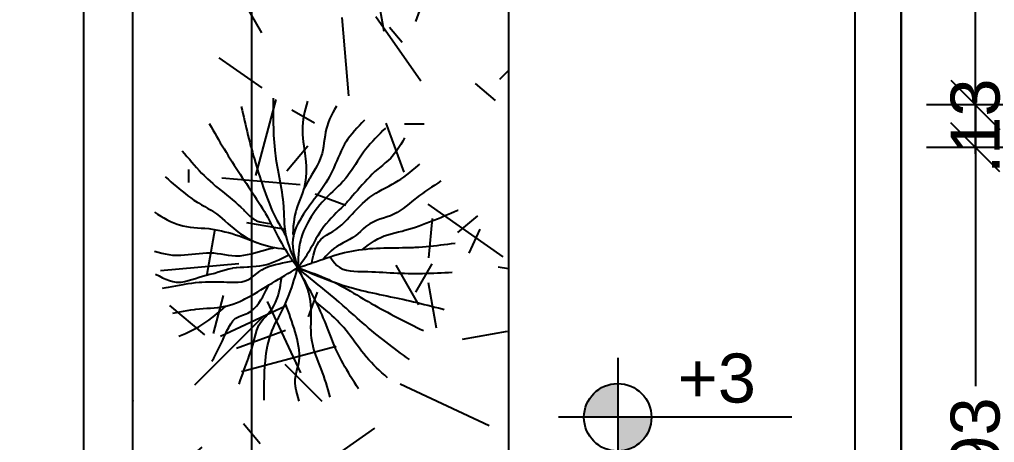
# Model space of a CAD drawing. Extents: x -120 to 1117, y 5 to 675.
# Drawn here: x 9.524 to 12.505, y 88.147 to 89.439 of the extents above; entities that cross this region are included whole.
import ezdxf
from ezdxf.enums import TextEntityAlignment as Align

# ---------------------------------------------------------------- set-up
doc = ezdxf.new("R2010")
doc.units = 0
doc.header["$MEASUREMENT"] = 0
doc.layers.get('0').update_dxf_attribs({"linetype": 'CONTINUOUS'})
doc.layers.get('DEFPOINTS').update_dxf_attribs({"linetype": 'CONTINUOUS'})
for name, color, linetype in [('cota', 1, 'CONTINUOUS'), ('muro', 6, 'CONTINUOUS'), ('nivel', 4, 'CONTINUOUS'), ('piso', 4, 'CONTINUOUS'), ('texto', 7, 'CONTINUOUS'), ('vegetacao', 82, 'CONTINUOUS')]:
    doc.layers.add(name, color=color, linetype=linetype)
doc.styles.get("Standard").update_dxf_attribs({"font": 'arial.ttf'})
doc.dimstyles.new('cotass', dxfattribs={"dimtxt": 0.15, "dimasz": 0.15, "dimexe": 0.15, "dimexo": 0, "dimgap": 0.05, "dimtad": 0, "dimzin": 4, "dimdsep": 46, "dimtxsty": 'Standard', "dimblk": 'OBLIQUE', "dimcen": 0, "dimdle": 0.15, "dimclrd": 256, "dimclrt": 4, "dimadec": 0, "dimazin": 1, "dimtfac": 1, "dimtix": 1, "dimtofl": 0, "dimtmove": 0, "dimatfit": 3, "dimldrblk": 'OPEN30', "dimfxl": 0, "dimtolj": 1, "dimtzin": 0, "dimlwd": -1, "dimarcsym": 0})

# ---------------------------------------------------------------- blocks, each defined once
blk = doc.blocks.new('_Oblique')
at = {"color": 0, "linetype": 'ByBlock', "lineweight": -2}
blk.add_line((-0.5, -0.5), (0.5, 0.5), dxfattribs=at)
blk = doc.blocks.new('*D25')
at = {"layer": 'cota', "transparency": 16777216}
for p, q in [((10.2335, 93.8937), (10.2335, 86.4597)), ((10.2335, 78.4337), (10.2335, 85.8677))]:
    blk.add_line(p, q, dxfattribs=at)
at = {"layer": 'cota', "color": 0, "lineweight": -2, "transparency": 16777216}
for p, q in [((9.8693, 93.7437), (10.3835, 93.7437)), ((10.0093, 78.5837), (10.3835, 78.5837))]:
    blk.add_line(p, q, dxfattribs=at)
at = {"layer": 'DEFPOINTS', "color": 0, "transparency": 16777216}
for p in [(9.8693, 93.7437), (10.0093, 78.5837), (10.2335, 78.5837)]:
    blk.add_point(p, dxfattribs=at)
at = {"layer": 'cota', "transparency": 16777216, "xscale": 0.15, "yscale": 0.15, "zscale": 0.15}
for p, rotation in [((10.2335, 93.7437), 90), ((10.2335, 78.5837), 270)]:
    blk.add_blockref('_Oblique', p, dxfattribs=dict(at, rotation=rotation))
at = {"layer": 'cota', "color": 4, "transparency": 16777216, "insert": (10.2335, 86.1637), "char_height": 0.15, "attachment_point": 5, "rotation": 90}
blk.add_mtext('\\A1;15.16', dxfattribs=at)
blk = doc.blocks.new('_Open30')
at = {"color": 0, "linetype": 'ByBlock', "lineweight": -2}
for p, q in [((-1, 0.268), (0, 0)), ((0, 0), (-1, -0.268)), ((0, 0), (-1, 0))]:
    blk.add_line(p, q, dxfattribs=at)
blk = doc.blocks.new('*D34')
at = {"layer": 'cota', "transparency": 16777216}
for p, q in [((9.4656, 121.3837), (9.4656, 100.5291)), ((9.4656, 79.0637), (9.4656, 99.9184))]:
    blk.add_line(p, q, dxfattribs=at)
at = {"layer": 'cota', "color": 0, "lineweight": -2, "transparency": 16777216}
for p, q in [((9.7193, 121.2337), (9.3156, 121.2337)), ((9.7193, 79.2137), (9.3156, 79.2137))]:
    blk.add_line(p, q, dxfattribs=at)
at = {"layer": 'DEFPOINTS', "color": 0, "transparency": 16777216}
for p in [(9.7193, 121.2337), (9.4656, 79.2137), (9.7193, 79.2137)]:
    blk.add_point(p, dxfattribs=at)
at = {"layer": 'cota', "transparency": 16777216, "xscale": 0.15, "yscale": 0.15, "zscale": 0.15}
for p, rotation in [((9.4656, 121.2337), 90), ((9.4656, 79.2137), 270)]:
    blk.add_blockref('_Oblique', p, dxfattribs=dict(at, rotation=rotation))
at = {"layer": 'cota', "color": 4, "transparency": 16777216, "insert": (9.4656, 100.2237), "char_height": 0.15, "attachment_point": 5, "rotation": 90}
blk.add_mtext('\\A1;42.02', dxfattribs=at)
blk = doc.blocks.new('*D36')
at = {"layer": 'cota', "transparency": 16777216}
for p, q in [((9.2071, 121.3837), (9.2071, 98.8703)), ((9.2071, 75.7737), (9.2071, 98.2871))]:
    blk.add_line(p, q, dxfattribs=at)
at = {"layer": 'cota', "color": 0, "lineweight": -2, "transparency": 16777216}
for p, q in [((9.7193, 121.2337), (9.0571, 121.2337)), ((9.7193, 75.9237), (9.0571, 75.9237))]:
    blk.add_line(p, q, dxfattribs=at)
at = {"layer": 'DEFPOINTS', "color": 0, "transparency": 16777216}
for p in [(9.7193, 121.2337), (9.2071, 75.9237), (9.7193, 75.9237)]:
    blk.add_point(p, dxfattribs=at)
at = {"layer": 'cota', "transparency": 16777216, "xscale": 0.15, "yscale": 0.15, "zscale": 0.15}
for p, rotation in [((9.2071, 121.2337), 90), ((9.2071, 75.9237), 270)]:
    blk.add_blockref('_Oblique', p, dxfattribs=dict(at, rotation=rotation))
at = {"layer": 'cota', "color": 4, "transparency": 16777216, "insert": (9.2071, 98.5787), "char_height": 0.15, "attachment_point": 5, "rotation": 90}
blk.add_mtext('\\A1;45.31', dxfattribs=at)
blk = doc.blocks.new('*D107')
at = {"layer": 'cota', "transparency": 16777216}
for p, q in [((12.4469, 91.2637), (12.4469, 90.384)), ((12.4469, 89.0287), (12.4469, 89.9085))]:
    blk.add_line(p, q, dxfattribs=at)
at = {"layer": 'cota', "color": 0, "lineweight": -2, "transparency": 16777216}
for p, q in [((12.8493, 91.1137), (12.2969, 91.1137)), ((12.8493, 89.1787), (12.2969, 89.1787))]:
    blk.add_line(p, q, dxfattribs=at)
at = {"layer": 'DEFPOINTS', "color": 0, "transparency": 16777216}
for p in [(12.8493, 91.1137), (12.4469, 89.1787), (12.8493, 89.1787)]:
    blk.add_point(p, dxfattribs=at)
at = {"layer": 'cota', "transparency": 16777216, "xscale": 0.15, "yscale": 0.15, "zscale": 0.15}
for p, rotation in [((12.4469, 91.1137), 90), ((12.4469, 89.1787), 270)]:
    blk.add_blockref('_Oblique', p, dxfattribs=dict(at, rotation=rotation))
at = {"layer": 'cota', "color": 4, "transparency": 16777216, "insert": (12.4469, 90.1462), "char_height": 0.15, "attachment_point": 5, "rotation": 90}
blk.add_mtext('\\A1;1.93', dxfattribs=at)
blk = doc.blocks.new('*D108')
at = {"layer": 'cota', "transparency": 16777216}
for p, q in [((12.4469, 89.1787), (12.4469, 89.3287)), ((12.4469, 89.0487), (12.4469, 88.8987))]:
    blk.add_line(p, q, dxfattribs=at)
at = {"layer": 'cota', "color": 0, "lineweight": -2, "transparency": 16777216}
for p, q in [((12.8493, 89.1787), (12.2969, 89.1787)), ((12.8493, 89.0487), (12.2969, 89.0487))]:
    blk.add_line(p, q, dxfattribs=at)
at = {"layer": 'DEFPOINTS', "color": 0, "transparency": 16777216}
for p in [(12.8493, 89.1787), (12.4469, 89.0487), (12.8493, 89.0487)]:
    blk.add_point(p, dxfattribs=at)
at = {"layer": 'cota', "transparency": 16777216, "xscale": 0.15, "yscale": 0.15, "zscale": 0.15}
for p, rotation in [((12.4469, 89.1787), 270), ((12.4469, 89.0487), 90)]:
    blk.add_blockref('_Oblique', p, dxfattribs=dict(at, rotation=rotation))
at = {"layer": 'cota', "color": 4, "transparency": 16777216, "insert": (12.4469, 89.1137), "char_height": 0.15, "attachment_point": 5, "rotation": 90}
blk.add_mtext('\\A1;.13', dxfattribs=at)
blk = doc.blocks.new('*D109')
at = {"layer": 'cota', "transparency": 16777216}
for p, q in [((12.4469, 89.1987), (12.4469, 88.319)), ((12.4469, 86.9637), (12.4469, 87.8435))]:
    blk.add_line(p, q, dxfattribs=at)
at = {"layer": 'cota', "color": 0, "lineweight": -2, "transparency": 16777216}
for p, q in [((12.8493, 89.0487), (12.2969, 89.0487)), ((12.8493, 87.1137), (12.2969, 87.1137))]:
    blk.add_line(p, q, dxfattribs=at)
at = {"layer": 'DEFPOINTS', "color": 0, "transparency": 16777216}
for p in [(12.8493, 89.0487), (12.4469, 87.1137), (12.8493, 87.1137)]:
    blk.add_point(p, dxfattribs=at)
at = {"layer": 'cota', "transparency": 16777216, "xscale": 0.15, "yscale": 0.15, "zscale": 0.15}
for p, rotation in [((12.4469, 89.0487), 90), ((12.4469, 87.1137), 270)]:
    blk.add_blockref('_Oblique', p, dxfattribs=dict(at, rotation=rotation))
at = {"layer": 'cota', "color": 4, "transparency": 16777216, "insert": (12.4469, 88.0812), "char_height": 0.15, "attachment_point": 5, "rotation": 90}
blk.add_mtext('\\A1;1.93', dxfattribs=at)
blk = doc.blocks.new('*D482')
at = {"layer": 'cota', "transparency": 16777216}
for p, q in [((12.0782, 94.0237), (12.0782, 87.6953)), ((12.0782, 80.7737), (12.0782, 87.1021))]:
    blk.add_line(p, q, dxfattribs=at)
at = {"layer": 'cota', "color": 0, "lineweight": -2, "transparency": 16777216}
for p, q in [((12.7193, 93.8737), (11.9282, 93.8737)), ((12.7193, 80.9237), (11.9282, 80.9237))]:
    blk.add_line(p, q, dxfattribs=at)
at = {"layer": 'DEFPOINTS', "color": 0, "transparency": 16777216}
for p in [(12.0782, 93.8737), (12.7193, 93.8737), (12.7193, 80.9237)]:
    blk.add_point(p, dxfattribs=at)
at = {"layer": 'cota', "transparency": 16777216, "xscale": 0.15, "yscale": 0.15, "zscale": 0.15}
for p, rotation in [((12.0782, 93.8737), 90), ((12.0782, 80.9237), 270)]:
    blk.add_blockref('_Oblique', p, dxfattribs=dict(at, rotation=rotation))
at = {"layer": 'cota', "color": 4, "transparency": 16777216, "insert": (12.0782, 87.3987), "char_height": 0.15, "attachment_point": 5, "rotation": 90}
blk.add_mtext('\\A1;12.95', dxfattribs=at)
blk = doc.blocks.new('NIVEL')
at = {"layer": 'nivel'}
h = blk.add_hatch(color=256, dxfattribs=at)
h.paths.add_polyline_path([(0, 0.1375, 0.414214), (-0.1375, 0), (0, 0)])
h.paths.add_polyline_path([(0, 0), (0, -0.1375, 0.414214), (0.1375, 0)])
for p, q in [((0, 0.2417), (0, -0.2417)), ((0.7095, 0), (-0.2418, 0))]:
    blk.add_line(p, q, dxfattribs=at)
blk.add_circle((0, 0), 0.1375, dxfattribs=at)

msp = doc.modelspace()

# ---------------------------------------------------------------- hatches: boundary and pattern name
at = {"layer": 'vegetacao'}
h = msp.add_hatch(dxfattribs=at)
h.set_pattern_fill('ANGLE', color=256, scale=2, style=0)
h.set_pattern_definition([(0, (0, 0), (0, 0.55), [0.4, -0.15]), (90, (0, 0), (-0.55, 3e-17), [0.4, -0.15])])
edge = h.paths.add_edge_path()
edge.add_line((33.5894, 75.9237), (33.5894, 116.2837))
edge.add_line((33.5894, 116.2837), (9.8693, 116.2837))
edge.add_line((9.8693, 116.2837), (9.8693, 110.2837))
edge.add_line((9.8693, 110.2837), (27.5894, 110.2837))
edge.add_arc((27.5894, 107.2837), 3, 0, 90, ccw=False)
edge.add_line((30.5894, 107.2837), (30.5894, 75.9237))
edge.add_line((30.5894, 75.9237), (33.5894, 75.9237))
edge = h.paths.add_edge_path(flags=17)
edge.add_line((27.3693, 110.2837), (27.5894, 110.2837))
edge.add_arc((27.5894, 107.2837), 3, 0, 90, ccw=False)
edge.add_line((30.5894, 107.2837), (30.5894, 93.8737))
edge.add_line((30.5894, 93.8737), (24.8993, 93.8737))
edge.add_line((24.8993, 93.8737), (24.8993, 91.5437))
edge.add_line((24.8993, 91.5437), (22.8493, 91.5437))
edge.add_line((22.8493, 91.5437), (22.8493, 95.2856))
edge.add_line((22.8493, 95.2856), (27.8493, 95.2856))
edge.add_line((27.8493, 95.2856), (27.8493, 97.7856))
edge.add_line((27.8493, 97.7856), (27.2544, 97.7856))
edge.add_line((27.2544, 97.7856), (27.2544, 105.2837))
edge.add_line((27.2544, 105.2837), (27.3693, 105.2837))
edge.add_line((27.3693, 105.2837), (27.3693, 110.2837))
h.paths.add_polyline_path([(22.8493, 95.2856), (22.8493, 97.7856), (27.8493, 97.7856), (27.8493, 95.2856)], flags=16)
h.paths.add_polyline_path([(22.2544, 97.7856), (22.2544, 100.2856), (27.2544, 100.2856), (27.2544, 97.7856)], flags=17)
h.paths.add_polyline_path([(22.2544, 100.2856), (22.2544, 102.7856), (27.2544, 102.7856), (27.2544, 100.2856)], flags=17)
h.paths.add_polyline_path([(22.2544, 102.7856), (22.2544, 105.2856), (27.2544, 105.2856), (27.2544, 102.7856)], flags=17)
h.paths.add_polyline_path([(27.3693, 105.2837), (24.8693, 105.2837), (24.8693, 110.2837), (27.3693, 110.2837)], flags=16)
h.paths.add_polyline_path([(24.8693, 105.2837), (22.3693, 105.2837), (22.3693, 110.2837), (24.8693, 110.2837)], flags=17)
h.paths.add_polyline_path([(22.3693, 105.2837), (19.8693, 105.2837), (19.8693, 110.2837), (22.3693, 110.2837)], flags=17)
h.paths.add_polyline_path([(19.8693, 105.2837), (17.3693, 105.2837), (17.3693, 110.2837), (19.8693, 110.2837)], flags=17)
h.paths.add_polyline_path([(17.3693, 105.2837), (14.8693, 105.2837), (14.8693, 110.2837), (17.3693, 110.2837)], flags=17)
h.paths.add_polyline_path([(14.8693, 105.2837), (12.3693, 105.2837), (12.3693, 110.2837), (14.8693, 110.2837)], flags=17)
h = msp.add_hatch(dxfattribs=at)
h.set_pattern_fill('TRACOS2', color=256, scale=2, style=0)
h.set_pattern_definition([(0, (1.44, 0.96), (0.88, 1.52), [0.08, -1.34, 0.06, -0.58, 0.12, -1.42]), (5, (0.54, 1.68), (0.787509, 1.554551), [0.16, -1.34, 0.12, -0.58, 0.24, -1.42]), (10, (1.06, 1.78), (0.53784, 1.902295), [0.14, -0.34, 0.18, -1.06, 0.1, -1.32]), (15, (0.7, 1.96), (0.450046, 1.797737), [0.28, -0.34, 0.3, -1.06, 0.22, -1.32]), (20, (0.86, 1.14), (0.889806, 1.473175), [0.16, -1.1, 0.14, -0.82, 0.1, -0.64]), (25, (1.14, 0.86), (0.997231, 1.458057), [0.22, -1.1, 0.28, -0.82, 0.24, -0.64]), (30, (1.44, 1.02), (-0.146462, 1.69368), [0.1, -0.66, 0.08, -0.98, 0.06, -1.3]), (35, (0.54, 0.3), (0.148824, 1.9842), [0.22, -0.66, 0.16, -0.98, 0.12, -1.3]), (40, (0.88, 1.46), (0.225573, 1.442469), [0.08, -0.88, 0.06, -0.56, 0.16, -1.02]), (45, (0.88, 0.74), (-0.410122, 1.965757), [0.16, -0.88, 0.12, -0.56, 0.3, -1.02]), (50, (1.18, 0.74), (-0.534986, 1.571557), [0.04, -0.74, 0.1, -1.22, 0.12, -0.62]), (60, (1.24, 0.88), (-0.663154, 1.491384), [0.1, -0.82, 0.04, -0.96, 0.08, -0.74]), (65, (0.52, 0.88), (-0.486328, 2.080453), [0.22, -0.82, 0.08, -0.96, 0.16, -0.74]), (70, (1.02, 0.64), (-0.732615, 1.437246), [0.06, -0.38, 0.12, -0.64, 0.08, -0.88]), (75, (0.3, 0.46), (-1.55056, 1.554275), [0.12, -0.38, 0.24, -0.64, 0.16, -0.88]), (80, (1.12, 1.82), (-1.390436, 1.09813), [0.14, -0.88, 0.06, -1.04, 0.12, -0.98]), (85, (1.3, 0.38), (-1.660168, 0.988455), [0.28, -0.88, 0.12, -1.04, 0.24, -0.98]), (90, (1.24, 0.96), (-1.76, 0.74), [0.12, -0.62, 0.08, -1.22, 0.04, -1.24]), (95, (0.52, 1.68), (-1.88055, 1.30105), [0.24, -0.62, 0.08, -1.22, 0.08, -1.24]), (100, (0.92, 1.58), (-1.653143, 0.967635), [0.14, -0.78, 0.12, -0.64, 0.14, -1.46]), (105, (1.28, 1.94), (-1.731187, 0.819872), [0.28, -0.78, 0.24, -0.64, 0.28, -1.46]), (110, (0.78, 0.44), (-1.602936, 0.544608), [0.16, -0.52, 0.08, -1.06, 0.12, -1.16]), (115, (1.86, 0.44), (-1.644302, 0.40283), [0.3, -0.52, 0.16, -1.06, 0.24, -1.16]), (120, (0.24, 0.68), (-1.911, 0.189948), [0.1, -1.34, 0.12, -0.62, 0.14, -0.82]), (125, (0.42, 0.86), (-2.170974, 0.066875), [0.22, -1.34, 0.24, -0.62, 0.28, -0.82]), (130, (0.68, 0.24), (-1.860718, 0.475107), [0.06, -0.44, 0.08, -0.86, 0.16, -1.12]), (135, (0.86, 0.42), (-2.149605, 0.311127), [0.12, -0.44, 0.16, -0.86, 0.3, -1.12]), (140, (0.08, 1.84), (-1.470646, -0.228038), [0.12, -0.72, 0.14, -0.62, 0.08, -0.84]), (145, (0.88, 0.58), (-1.548418, -0.502793), [0.24, -0.72, 0.28, -0.62, 0.16, -0.84]), (150, (1.74, 0.12), (-1.3655, -0.805115), [0.08, -0.56, 0.16, -1.24, 0.14, -1.14]), (155, (1.56, 1.22), (-1.77954, -0.692849), [0.16, -0.56, 0.3, -1.24, 0.28, -1.14]), (160, (0.42, 1.24), (-1.586007, -1.082858), [0.12, -0.84, 0.1, -0.76, 0.08, -1.22]), (165, (0.24, 0.52), (-1.70605, -1.344246), [0.24, -0.84, 0.22, -0.76, 0.16, -1.22]), (170, (0.54, 0.76), (-1.437627, -1.127488), [0.18, -0.66, 0.12, -0.9, 0.16, -0.88]), (175, (1.44, 1.66), (-1.365265, -1.607125), [0.22, -0.66, 0.24, -0.9, 0.26, -0.88])])
h.paths.add_polyline_path([(11.0193, 79.2137), (9.8693, 79.2137), (9.8693, 93.7437), (11.0193, 93.7437)])

# ---------------------------------------------------------------- linework, layer by layer
at = {"layer": 'muro'}
for p, q in [((9.7193, 93.7437), (9.7193, 78.5837)), ((9.8693, 93.7437), (9.8693, 78.5637))]:
    msp.add_line(p, q, dxfattribs=at)
at = {"layer": 'piso'}
for p, q in [((11.0193, 93.7437), (11.0193, 78.5837)), ((12.2193, 93.7437), (12.2193, 79.2137))]:
    msp.add_line(p, q, dxfattribs=at)
msp.add_lwpolyline([(33.5894, 116.2837), (33.5894, 75.9237), (13.0894, 75.9237), (13.0894, 78.5837), (12.2193, 78.5837), (12.2193, 93.7437), (12.7193, 93.7437), (12.7193, 80.9237), (17.2843, 80.9237), (17.2843, 81.5237), (26.0244, 81.5237), (26.0244, 80.9237), (26.0244, 80.9237), (30.5894, 80.9237), (30.5894, 93.8737), (24.8993, 93.8737), (24.8993, 91.5437), (22.8493, 91.5437), (22.8493, 96.0037), (9.8693, 96.0037), (9.8693, 105.2837)], dxfattribs=at)
at = {"layer": 'vegetacao'}
for points in [[(10.2997, 89.1988), (10.2996, 89.1875), (10.2995, 89.1762), (10.2994, 89.1649), (10.2994, 89.1536), (10.2994, 89.1423), (10.2995, 89.131), (10.2997, 89.1197), (10.3, 89.1085), (10.3004, 89.0972), (10.3008, 89.086), (10.3015, 89.0747), (10.3023, 89.0635), (10.3032, 89.0523), (10.3043, 89.0412), (10.3056, 89.03), (10.3064, 89.0241), (10.3079, 89.013), (10.3097, 89.0019), (10.3116, 88.9908), (10.3136, 88.9797), (10.3156, 88.9686), (10.3177, 88.9576), (10.3198, 88.9465), (10.3218, 88.9354), (10.3238, 88.9243), (10.3256, 88.9132), (10.3273, 88.902), (10.3287, 88.8909), (10.33, 88.8797), (10.331, 88.8685), (10.3314, 88.8618), (10.3319, 88.8505), (10.3322, 88.8392), (10.3326, 88.8279), (10.3332, 88.8167), (10.3341, 88.8055), (10.3346, 88.8005), (10.3363, 88.7895), (10.3385, 88.7786), (10.3412, 88.7677), (10.3443, 88.757), (10.3479, 88.7463), (10.3517, 88.7357), (10.3558, 88.7251), (10.3602, 88.7146), (10.3647, 88.7041), (10.3693, 88.6936), (10.374, 88.6831), (10.3749, 88.6811)], [(10.4039, 89.1899), (10.401, 89.1789), (10.3982, 89.1678), (10.3955, 89.1568), (10.3932, 89.1457), (10.3912, 89.1347), (10.3898, 89.1236), (10.3889, 89.1125), (10.3888, 89.1102), (10.3887, 89.0991), (10.3892, 89.088), (10.3902, 89.0768), (10.3915, 89.0657), (10.393, 89.0545), (10.3946, 89.0433), (10.3962, 89.032), (10.3977, 89.0207), (10.3983, 89.0152), (10.3993, 89.0039), (10.4, 88.9925), (10.4003, 88.9811), (10.4001, 88.9697), (10.3994, 88.9584), (10.3982, 88.9472), (10.3963, 88.9361), (10.3939, 88.9252), (10.3925, 88.9202), (10.3891, 88.9095), (10.3852, 88.8989), (10.381, 88.8884), (10.3768, 88.8779), (10.3729, 88.8674), (10.3693, 88.8567), (10.3682, 88.8527), (10.3655, 88.8418), (10.3635, 88.8308), (10.3621, 88.8197), (10.3609, 88.8084), (10.3601, 88.7971), (10.3594, 88.7858), (10.3592, 88.7822)], [(10.4928, 89.1749), (10.4873, 89.1649), (10.4819, 89.1549), (10.4768, 89.1448), (10.4721, 89.1345), (10.4678, 89.1242), (10.4642, 89.1136), (10.4624, 89.1074), (10.4599, 89.0964), (10.4579, 89.0853), (10.4564, 89.0741), (10.4548, 89.0629), (10.4533, 89.0516), (10.4513, 89.0406), (10.4488, 89.0297), (10.4473, 89.0246), (10.4436, 89.0141), (10.4391, 89.0039), (10.434, 88.9938), (10.4285, 88.9839), (10.4227, 88.9741), (10.4169, 88.9644), (10.4111, 88.9546), (10.4108, 88.954), (10.4052, 88.9441), (10.3999, 88.9342), (10.3946, 88.9243), (10.3925, 88.9202)], [(10.2017, 89.174), (10.2042, 89.163), (10.2067, 89.152), (10.2092, 89.141), (10.2117, 89.1301), (10.2143, 89.1191), (10.2169, 89.1081), (10.2195, 89.0972), (10.2222, 89.0863), (10.2249, 89.0753), (10.2277, 89.0644), (10.2305, 89.0535), (10.2327, 89.0453), (10.2357, 89.0345), (10.2387, 89.0237), (10.2419, 89.0128), (10.245, 89.0021), (10.2483, 88.9913), (10.2516, 88.9805), (10.255, 88.9698), (10.2585, 88.9591), (10.262, 88.9484), (10.2655, 88.9377), (10.2692, 88.927), (10.273, 88.9164), (10.2761, 88.9076), (10.2799, 88.897), (10.2839, 88.8864), (10.2879, 88.8759), (10.2922, 88.8655), (10.2967, 88.8552), (10.3008, 88.8464), (10.3058, 88.8363), (10.3109, 88.8263), (10.3164, 88.8164), (10.3219, 88.8067), (10.3276, 88.7969), (10.3334, 88.7872), (10.3385, 88.7786)], [(10.1038, 89.1215), (10.1094, 89.1118), (10.115, 89.1021), (10.1207, 89.0923), (10.1264, 89.0826), (10.132, 89.0729), (10.1378, 89.0632), (10.1436, 89.0535), (10.1494, 89.0439), (10.1553, 89.0343), (10.1562, 89.0328), (10.1621, 89.0233), (10.1681, 89.0138), (10.1741, 89.0043), (10.1802, 88.9948), (10.1864, 88.9854), (10.1925, 88.976), (10.1987, 88.9666), (10.205, 88.9572), (10.2112, 88.9478), (10.2175, 88.9384), (10.2177, 88.938), (10.224, 88.9287), (10.2303, 88.9193), (10.2365, 88.9099), (10.2427, 88.9005), (10.2488, 88.8911), (10.2549, 88.8816), (10.2608, 88.872), (10.2667, 88.8625), (10.2725, 88.8528), (10.2763, 88.8463), (10.2818, 88.8365), (10.2873, 88.8266), (10.2926, 88.8167), (10.2979, 88.8068), (10.3032, 88.7968), (10.3085, 88.7869), (10.3138, 88.777), (10.3192, 88.7671), (10.3247, 88.7573), (10.3303, 88.7475), (10.3361, 88.7379), (10.341, 88.7301), (10.3471, 88.7206), (10.3534, 88.7113), (10.3599, 88.7021), (10.3664, 88.6929), (10.373, 88.6837), (10.3749, 88.6811)], [(10.5787, 89.1323), (10.5708, 89.1241), (10.5629, 89.1159), (10.5552, 89.1076), (10.5477, 89.0991), (10.5405, 89.0905), (10.5336, 89.0817), (10.5271, 89.0727), (10.5238, 89.0677), (10.518, 89.0582), (10.5127, 89.0484), (10.5076, 89.0384), (10.5029, 89.0282), (10.4983, 89.0179), (10.4938, 89.0075), (10.4893, 88.9971), (10.4848, 88.9867), (10.4801, 88.9764), (10.4751, 88.9662), (10.472, 88.9603), (10.4666, 88.9505), (10.4608, 88.9408), (10.4546, 88.9313), (10.4483, 88.922), (10.4419, 88.9128), (10.4385, 88.9081), (10.4318, 88.8991), (10.4251, 88.8901), (10.4184, 88.8811), (10.4117, 88.8721), (10.405, 88.863), (10.3986, 88.8538), (10.3923, 88.8445), (10.3862, 88.8349), (10.3805, 88.8252), (10.3751, 88.8151), (10.3702, 88.8047), (10.3659, 88.7941), (10.3625, 88.7834), (10.3601, 88.7725), (10.3593, 88.7669), (10.3587, 88.7559), (10.3591, 88.7449), (10.3605, 88.7339), (10.3627, 88.7228), (10.3654, 88.7117), (10.3687, 88.7005), (10.3722, 88.6894), (10.3749, 88.6811)], [(10.6432, 89.1079), (10.6351, 89.1), (10.6272, 89.092), (10.6192, 89.084), (10.6114, 89.0759), (10.6037, 89.0676), (10.5962, 89.0592), (10.5889, 89.0507), (10.5818, 89.0419), (10.576, 89.0342), (10.5695, 89.025), (10.5632, 89.0157), (10.557, 89.0062), (10.5509, 88.9967), (10.5448, 88.9872), (10.5385, 88.9778), (10.5321, 88.9686), (10.5254, 88.9596), (10.5211, 88.9543), (10.5137, 88.9459), (10.5061, 88.9377), (10.4981, 88.9298), (10.49, 88.9219), (10.4818, 88.9142), (10.4736, 88.9064), (10.4655, 88.8985), (10.4576, 88.8905), (10.4569, 88.8898), (10.4493, 88.8815), (10.4419, 88.8729), (10.4348, 88.8641), (10.428, 88.8551), (10.4215, 88.8459), (10.4153, 88.8364), (10.4095, 88.8267), (10.4041, 88.8169), (10.402, 88.813), (10.397, 88.8028), (10.3925, 88.7925), (10.3884, 88.7819), (10.385, 88.7713), (10.3838, 88.767), (10.3812, 88.7561), (10.3793, 88.745), (10.3777, 88.7339), (10.3767, 88.7227), (10.3759, 88.7114), (10.3754, 88.7001), (10.3751, 88.6887), (10.3749, 88.6811)], [(10.7015, 89.0775), (10.6958, 89.0676), (10.6899, 89.0578), (10.6839, 89.0482), (10.6776, 89.0389), (10.6709, 89.0299), (10.6637, 89.0213), (10.6588, 89.0161), (10.6507, 89.0084), (10.6421, 89.0011), (10.6334, 88.9939), (10.6246, 88.9868), (10.6191, 88.9822), (10.6106, 88.9748), (10.6024, 88.9671), (10.5945, 88.9591), (10.5868, 88.951), (10.5792, 88.9427), (10.5717, 88.9343), (10.5643, 88.9258), (10.5569, 88.9173), (10.5495, 88.9088), (10.542, 88.9003), (10.5345, 88.8918), (10.5269, 88.8835), (10.5244, 88.8808), (10.5165, 88.8726), (10.5086, 88.8646), (10.5005, 88.8566), (10.4925, 88.8485), (10.4846, 88.8405), (10.4768, 88.8324), (10.4692, 88.8241), (10.4618, 88.8156), (10.4548, 88.8069), (10.4482, 88.798), (10.4481, 88.7978), (10.4418, 88.7885), (10.4359, 88.779), (10.4303, 88.7693), (10.4248, 88.7594), (10.4194, 88.7495), (10.4139, 88.7396), (10.4084, 88.7298), (10.4025, 88.7201), (10.3993, 88.7149), (10.393, 88.7056), (10.3864, 88.6964), (10.3796, 88.6874), (10.3749, 88.6811)], [(10.0213, 89.0385), (10.0285, 89.0298), (10.0358, 89.0211), (10.0431, 89.0124), (10.0504, 89.0038), (10.0578, 88.9953), (10.0653, 88.9869), (10.0729, 88.9786), (10.0806, 88.9704), (10.0884, 88.9625), (10.0964, 88.9547), (10.0982, 88.953), (10.1064, 88.9454), (10.1147, 88.9381), (10.1232, 88.9308), (10.1317, 88.9237), (10.1404, 88.9167), (10.1491, 88.9096), (10.1578, 88.9026), (10.1665, 88.8955), (10.1752, 88.8883), (10.1838, 88.881), (10.1924, 88.8735), (10.2009, 88.8658), (10.2092, 88.8578), (10.2119, 88.8553), (10.2201, 88.8471), (10.2284, 88.8391), (10.237, 88.8319), (10.2463, 88.826), (10.2487, 88.8248), (10.259, 88.821), (10.27, 88.8188), (10.2814, 88.8175), (10.2926, 88.8167)], [(10.4175, 88.6955), (10.4198, 88.7074), (10.4223, 88.7192), (10.4253, 88.7305), (10.429, 88.7413), (10.4336, 88.7514), (10.4393, 88.7605), (10.4451, 88.7672), (10.4534, 88.7742), (10.4628, 88.7804), (10.4726, 88.7863), (10.4817, 88.7918), (10.4912, 88.7982), (10.5003, 88.8052), (10.5089, 88.8125), (10.5172, 88.8202), (10.5253, 88.8282), (10.5332, 88.8363), (10.5409, 88.8445), (10.5486, 88.8528), (10.5564, 88.861), (10.5642, 88.8691), (10.5722, 88.8769), (10.5804, 88.8845), (10.5889, 88.8917), (10.5948, 88.8964), (10.6039, 88.9028), (10.6133, 88.9088), (10.623, 88.9145), (10.6328, 88.92), (10.6428, 88.9254), (10.6528, 88.9307), (10.6628, 88.936), (10.6727, 88.9415), (10.6824, 88.9473), (10.6897, 88.9518), (10.6989, 88.9581), (10.708, 88.9648), (10.7169, 88.9717), (10.7256, 88.9789), (10.7342, 88.9862), (10.7427, 88.9936), (10.7477, 88.998)], [(9.9694, 88.9587), (9.9779, 88.9512), (9.9864, 88.9438), (9.995, 88.9364), (10.0036, 88.929), (10.0122, 88.9218), (10.021, 88.9147), (10.0298, 88.9077), (10.0388, 88.901), (10.048, 88.8944), (10.0572, 88.888), (10.0667, 88.8819), (10.0709, 88.8793), (10.0805, 88.8736), (10.0903, 88.868), (10.1001, 88.8624), (10.1097, 88.8566), (10.1169, 88.8519), (10.126, 88.8454), (10.1349, 88.8385), (10.1436, 88.8314), (10.1521, 88.824), (10.1606, 88.8166), (10.1691, 88.8092), (10.1777, 88.8018), (10.1864, 88.7947), (10.1954, 88.7879), (10.1999, 88.7848), (10.2093, 88.7786), (10.219, 88.7728), (10.229, 88.7675), (10.2393, 88.7626), (10.2497, 88.7582), (10.2603, 88.7542), (10.2711, 88.7507), (10.282, 88.7476), (10.2919, 88.7452), (10.303, 88.743), (10.3141, 88.7411), (10.3252, 88.7394), (10.3361, 88.7379)], [(10.8123, 88.9461), (10.8028, 88.9399), (10.7934, 88.9338), (10.784, 88.9276), (10.7747, 88.9213), (10.7654, 88.9149), (10.7563, 88.9084), (10.7472, 88.9018), (10.7381, 88.8949), (10.7327, 88.8907), (10.7239, 88.8835), (10.7151, 88.8763), (10.7063, 88.8692), (10.6974, 88.8623), (10.6882, 88.8558), (10.6787, 88.8499), (10.6688, 88.8446), (10.6685, 88.8445), (10.6582, 88.84), (10.6475, 88.8362), (10.6367, 88.8326), (10.6258, 88.829), (10.6152, 88.8252), (10.6049, 88.8208), (10.5951, 88.8156), (10.592, 88.8136), (10.5831, 88.8069), (10.5747, 88.7995), (10.5663, 88.7918), (10.5579, 88.7843), (10.5523, 88.7798), (10.543, 88.7733), (10.5333, 88.7676), (10.5233, 88.7622), (10.5133, 88.7569), (10.5034, 88.7515), (10.4938, 88.7458), (10.485, 88.7397), (10.4764, 88.7326), (10.4683, 88.7248), (10.4606, 88.7165), (10.453, 88.708), (10.4527, 88.7077)], [(9.9361, 88.8513), (9.9458, 88.8452), (9.9555, 88.8391), (9.9653, 88.8332), (9.9752, 88.8277), (9.9852, 88.8226), (9.9954, 88.818), (10.0058, 88.814), (10.0129, 88.8117), (10.0235, 88.809), (10.0345, 88.8069), (10.0456, 88.8054), (10.0568, 88.8042), (10.0681, 88.8033), (10.0795, 88.8024), (10.0908, 88.8015), (10.1022, 88.8005), (10.1079, 88.7998), (10.1191, 88.7982), (10.1301, 88.7962), (10.1412, 88.7939), (10.1521, 88.7913), (10.1629, 88.7884), (10.1737, 88.7852), (10.1845, 88.7818), (10.1952, 88.7783), (10.2059, 88.7745), (10.2165, 88.7707), (10.2272, 88.7668), (10.2378, 88.7627), (10.2483, 88.7587), (10.2497, 88.7582)], [(10.5729, 88.737), (10.5819, 88.744), (10.5911, 88.7508), (10.6003, 88.7573), (10.6097, 88.7635), (10.6194, 88.7691), (10.6289, 88.7739), (10.6392, 88.7782), (10.6498, 88.7818), (10.6606, 88.785), (10.6715, 88.7879), (10.6825, 88.7906), (10.6936, 88.7933), (10.7024, 88.7956), (10.7133, 88.7986), (10.7241, 88.8019), (10.7348, 88.8053), (10.7455, 88.809), (10.7561, 88.8128), (10.7666, 88.8168), (10.7771, 88.8209), (10.7875, 88.825), (10.7912, 88.8265), (10.8016, 88.8308), (10.812, 88.835), (10.8224, 88.8394), (10.8327, 88.8438), (10.8431, 88.8482), (10.8535, 88.8526), (10.8638, 88.857), (10.8646, 88.8574)], [(9.9365, 88.7318), (9.9475, 88.7289), (9.9585, 88.726), (9.9694, 88.7235), (9.9805, 88.7215), (9.9916, 88.72), (9.9947, 88.7198), (10.0059, 88.7193), (10.017, 88.7194), (10.0283, 88.7201), (10.0395, 88.7212), (10.0508, 88.7224), (10.0621, 88.7237), (10.0733, 88.725), (10.0846, 88.726), (10.0959, 88.7266), (10.1071, 88.7267), (10.1173, 88.7263), (10.1285, 88.725), (10.1397, 88.7233), (10.1509, 88.7214), (10.162, 88.7195), (10.1732, 88.7181), (10.1843, 88.7173), (10.1878, 88.7173), (10.1989, 88.7179), (10.2101, 88.7193), (10.2212, 88.7214), (10.2323, 88.724), (10.2429, 88.7267), (10.2539, 88.7296), (10.2648, 88.7325), (10.2756, 88.7354), (10.2865, 88.7384), (10.2973, 88.7414), (10.303, 88.743)], [(10.3749, 88.6811), (10.3856, 88.6847), (10.3962, 88.6882), (10.4069, 88.6918), (10.4175, 88.6955), (10.4208, 88.6966), (10.4314, 88.7003), (10.442, 88.704), (10.4527, 88.7077), (10.4634, 88.7113), (10.4741, 88.7149), (10.4848, 88.7183), (10.4956, 88.7214), (10.5064, 88.7244), (10.5065, 88.7245), (10.5174, 88.7272), (10.5284, 88.7296), (10.5395, 88.7318), (10.5505, 88.7338), (10.5617, 88.7356), (10.5729, 88.737), (10.5841, 88.7383), (10.5953, 88.7394), (10.6045, 88.7401), (10.6158, 88.7408), (10.627, 88.7413), (10.6383, 88.7416), (10.6495, 88.7419), (10.6608, 88.7421), (10.672, 88.7422), (10.6833, 88.7423), (10.6946, 88.7425), (10.7058, 88.7427), (10.717, 88.7429), (10.7283, 88.7433), (10.7332, 88.7436), (10.7444, 88.7442), (10.7557, 88.745), (10.7669, 88.7459), (10.7781, 88.7469), (10.7893, 88.7481), (10.8004, 88.7493), (10.8117, 88.7506), (10.8228, 88.752), (10.834, 88.7534), (10.8452, 88.7548), (10.8558, 88.7562)], [(9.9398, 88.6613), (9.9503, 88.6559), (9.9608, 88.6506), (9.9713, 88.6459), (9.9819, 88.642), (9.9925, 88.639), (10.0032, 88.6373), (10.0072, 88.637), (10.0181, 88.6374), (10.029, 88.6391), (10.0399, 88.6417), (10.0508, 88.645), (10.0618, 88.6486), (10.0729, 88.6523), (10.0838, 88.6557), (10.0948, 88.6586), (10.1057, 88.6612), (10.1166, 88.6639), (10.1206, 88.665), (10.1314, 88.6682), (10.1421, 88.6716), (10.1529, 88.675), (10.1638, 88.678), (10.1747, 88.6803), (10.1756, 88.6805), (10.1868, 88.6819), (10.198, 88.6828), (10.2092, 88.6832), (10.2206, 88.6835), (10.2247, 88.6837), (10.236, 88.6844), (10.2473, 88.6854), (10.2585, 88.6869), (10.2696, 88.6889), (10.2805, 88.6915), (10.2859, 88.6931), (10.2965, 88.6967), (10.307, 88.7008), (10.3172, 88.7054), (10.3274, 88.7104), (10.3375, 88.7156), (10.3471, 88.7206)], [(9.9613, 88.6185), (9.9725, 88.6204), (9.9797, 88.6216), (9.9908, 88.6237), (10.0018, 88.6259), (10.0129, 88.6281), (10.0239, 88.6301), (10.0287, 88.631), (10.0399, 88.6328), (10.051, 88.6344), (10.0623, 88.6357), (10.0734, 88.6367), (10.0808, 88.6373), (10.092, 88.6379), (10.1031, 88.6383), (10.1142, 88.6385), (10.1254, 88.6384), (10.1367, 88.6382), (10.1481, 88.6379), (10.1574, 88.6375), (10.1691, 88.637), (10.1808, 88.6368), (10.1923, 88.6371), (10.2035, 88.6384), (10.2142, 88.6409), (10.2217, 88.6439), (10.2313, 88.6493), (10.2403, 88.656), (10.2492, 88.6632), (10.2582, 88.6703), (10.2646, 88.6746), (10.2744, 88.6801), (10.2848, 88.6844), (10.2956, 88.6879), (10.3066, 88.6909), (10.3166, 88.6932), (10.3276, 88.6956), (10.3387, 88.6979), (10.3497, 88.7001), (10.3599, 88.7021)], [(10.4741, 88.7149), (10.4802, 88.705), (10.4868, 88.6957), (10.4942, 88.6878), (10.4943, 88.6876), (10.503, 88.6815), (10.5128, 88.6769), (10.5233, 88.6738), (10.5347, 88.6718), (10.5465, 88.6706), (10.5586, 88.67), (10.5708, 88.6697), (10.5772, 88.6695), (10.5891, 88.6692), (10.6008, 88.6688), (10.6124, 88.6683), (10.6238, 88.6677), (10.635, 88.6672), (10.6462, 88.6666), (10.6572, 88.666), (10.6683, 88.6654), (10.6792, 88.6649), (10.6901, 88.6644), (10.7011, 88.6641), (10.712, 88.6638), (10.7231, 88.6637), (10.7342, 88.6636), (10.7453, 88.6637), (10.7565, 88.6639), (10.7677, 88.6641), (10.779, 88.6645), (10.7903, 88.6648), (10.8016, 88.6653), (10.8129, 88.6657), (10.8243, 88.6663), (10.8357, 88.6668), (10.8468, 88.6673)], [(9.9922, 88.542), (10.0033, 88.5443), (10.0143, 88.5466), (10.0254, 88.5488), (10.0364, 88.5507), (10.0476, 88.5525), (10.0587, 88.554), (10.0627, 88.5545), (10.0739, 88.5555), (10.0852, 88.5564), (10.0965, 88.5571), (10.1077, 88.5579), (10.119, 88.5588), (10.1302, 88.5599), (10.1413, 88.5614), (10.1523, 88.5635), (10.1546, 88.564), (10.1655, 88.5667), (10.1762, 88.5701), (10.1868, 88.574), (10.1973, 88.5783), (10.2075, 88.5831), (10.2128, 88.5856), (10.2228, 88.5908), (10.2327, 88.5962), (10.2424, 88.6018), (10.2522, 88.6075), (10.2618, 88.6133), (10.2714, 88.6192), (10.277, 88.6226), (10.2866, 88.6284), (10.2962, 88.6343), (10.3059, 88.6401), (10.3155, 88.6459), (10.3252, 88.6516), (10.3349, 88.6574), (10.3445, 88.6632), (10.3542, 88.6689), (10.3639, 88.6746), (10.3736, 88.6804), (10.3749, 88.6811)], [(10.272, 88.2763), (10.2719, 88.2875), (10.2719, 88.2987), (10.2719, 88.31), (10.272, 88.3212), (10.2721, 88.3325), (10.2724, 88.3437), (10.2728, 88.355), (10.2733, 88.3663), (10.274, 88.3775), (10.2747, 88.3866), (10.2757, 88.3979), (10.277, 88.4092), (10.2785, 88.4204), (10.2803, 88.4316), (10.2825, 88.4427), (10.285, 88.4537), (10.2879, 88.4646), (10.2913, 88.4753), (10.2951, 88.4859), (10.2958, 88.4878), (10.3002, 88.4981), (10.3049, 88.5083), (10.31, 88.5184), (10.3152, 88.5284), (10.3205, 88.5383), (10.3257, 88.5483), (10.3308, 88.5584), (10.3323, 88.5615), (10.3371, 88.5717), (10.3416, 88.582), (10.3445, 88.5891), (10.3486, 88.5996), (10.3525, 88.6101), (10.3562, 88.6208), (10.3597, 88.6314), (10.3631, 88.6422), (10.3665, 88.6529), (10.3697, 88.6637), (10.3729, 88.6745), (10.3749, 88.6811)], [(10.4742, 88.2861), (10.471, 88.2969), (10.4677, 88.3076), (10.4645, 88.3184), (10.4611, 88.3291), (10.4576, 88.3398), (10.454, 88.3505), (10.4503, 88.3611), (10.4463, 88.3718), (10.4463, 88.3718), (10.4422, 88.3824), (10.438, 88.393), (10.4339, 88.4036), (10.4299, 88.4142), (10.4262, 88.4248), (10.423, 88.4355), (10.4202, 88.4463), (10.4185, 88.4545), (10.4169, 88.4655), (10.4158, 88.4766), (10.4153, 88.4879), (10.415, 88.4992), (10.4151, 88.5105), (10.4152, 88.5219), (10.4153, 88.5333), (10.4153, 88.5448), (10.4151, 88.5561), (10.4145, 88.5674), (10.4135, 88.5787), (10.412, 88.5897), (10.4098, 88.6006), (10.4088, 88.6046), (10.4056, 88.6152), (10.4018, 88.6257), (10.3973, 88.636), (10.3924, 88.6462), (10.3872, 88.6562), (10.3816, 88.6662), (10.376, 88.6762), (10.3736, 88.6804)], [(10.5599, 88.3109), (10.5539, 88.3205), (10.548, 88.3301), (10.542, 88.3397), (10.5361, 88.3493), (10.5303, 88.3589), (10.5246, 88.3687), (10.519, 88.3784), (10.5135, 88.3882), (10.5082, 88.3981), (10.503, 88.4081), (10.498, 88.4182), (10.4952, 88.4241), (10.4905, 88.4343), (10.4861, 88.4446), (10.4818, 88.455), (10.4775, 88.4655), (10.4734, 88.4759), (10.4693, 88.4865), (10.4652, 88.4969), (10.4611, 88.5074), (10.4569, 88.5179), (10.4527, 88.5283), (10.4489, 88.5373), (10.4443, 88.5476), (10.4397, 88.5578), (10.4348, 88.568), (10.4298, 88.5781), (10.4248, 88.5881), (10.4196, 88.5981), (10.4143, 88.6081), (10.4089, 88.618), (10.4035, 88.6278), (10.398, 88.6377), (10.3924, 88.6475), (10.3869, 88.6573), (10.3813, 88.6671), (10.3756, 88.6769), (10.3736, 88.6804)], [(10.7159, 88.4003), (10.7069, 88.407), (10.6978, 88.4137), (10.6888, 88.4204), (10.6798, 88.4272), (10.6708, 88.434), (10.6618, 88.4408), (10.6528, 88.4476), (10.644, 88.4545), (10.6351, 88.4614), (10.6262, 88.4683), (10.6174, 88.4754), (10.6087, 88.4824), (10.6, 88.4896), (10.5913, 88.4968), (10.5899, 88.4979), (10.5814, 88.5052), (10.5729, 88.5126), (10.5644, 88.52), (10.556, 88.5275), (10.5476, 88.5349), (10.5392, 88.5424), (10.5308, 88.5499), (10.5223, 88.5574), (10.5139, 88.5648), (10.5101, 88.5682), (10.5016, 88.5755), (10.493, 88.5829), (10.4844, 88.5902), (10.4758, 88.5974), (10.4672, 88.6046), (10.4585, 88.6118), (10.4498, 88.619), (10.4411, 88.6261), (10.4324, 88.6332), (10.4236, 88.6403), (10.4149, 88.6474), (10.4061, 88.6544), (10.3973, 88.6614), (10.3885, 88.6685), (10.3797, 88.6755), (10.3736, 88.6804)], [(10.3749, 88.6811), (10.3855, 88.6774), (10.3962, 88.6736), (10.4068, 88.6698), (10.4174, 88.6659), (10.4279, 88.662), (10.4384, 88.6579), (10.4488, 88.6537), (10.4592, 88.6493), (10.4694, 88.6447), (10.4761, 88.6416), (10.4862, 88.6367), (10.4962, 88.6316), (10.5061, 88.6263), (10.516, 88.6209), (10.5257, 88.6153), (10.5355, 88.6097), (10.5452, 88.6039), (10.5549, 88.5982), (10.5646, 88.5924), (10.5743, 88.5866), (10.584, 88.5809), (10.5897, 88.5776), (10.5995, 88.572), (10.6093, 88.5665), (10.6191, 88.561), (10.629, 88.5556), (10.6389, 88.5502), (10.6488, 88.5449), (10.6588, 88.5397), (10.6688, 88.5345), (10.6788, 88.5293), (10.6888, 88.5242), (10.6988, 88.5191), (10.7089, 88.514), (10.719, 88.509), (10.7291, 88.5039), (10.7391, 88.4989), (10.7492, 88.4939), (10.7586, 88.4893)], [(10.3749, 88.6811), (10.3853, 88.6768), (10.3957, 88.6724), (10.4061, 88.6681), (10.4166, 88.6638), (10.427, 88.6595), (10.4375, 88.6553), (10.448, 88.6512), (10.4585, 88.6471), (10.469, 88.6431), (10.4796, 88.6392), (10.4902, 88.6355), (10.5008, 88.6318), (10.5115, 88.6283), (10.5222, 88.6249), (10.5329, 88.6217), (10.5375, 88.6204), (10.5483, 88.6173), (10.5591, 88.6145), (10.5701, 88.6118), (10.581, 88.6092), (10.592, 88.6067), (10.603, 88.6042), (10.614, 88.6019), (10.625, 88.5995), (10.636, 88.5973), (10.6471, 88.595), (10.6581, 88.5927), (10.6692, 88.5904), (10.6802, 88.5881), (10.6847, 88.5871), (10.6957, 88.5847), (10.7067, 88.5822), (10.7176, 88.5797), (10.7286, 88.5771), (10.7396, 88.5745), (10.7505, 88.5719), (10.7614, 88.5692), (10.7724, 88.5665), (10.7833, 88.5638), (10.7942, 88.5611), (10.8051, 88.5583), (10.816, 88.5555), (10.8227, 88.5539)], [(10.1952, 88.3251), (10.1989, 88.3357), (10.2027, 88.3463), (10.2065, 88.3569), (10.2102, 88.3676), (10.214, 88.3782), (10.2178, 88.3887), (10.2216, 88.3993), (10.2225, 88.4018), (10.2264, 88.4123), (10.2302, 88.4229), (10.2338, 88.4335), (10.2372, 88.4443), (10.2403, 88.4552), (10.2407, 88.457), (10.2434, 88.4681), (10.2461, 88.4792), (10.2492, 88.4901), (10.2531, 88.5005), (10.2559, 88.5061), (10.262, 88.5153), (10.2691, 88.5241), (10.2767, 88.5325), (10.2834, 88.5399), (10.2907, 88.5485), (10.2974, 88.5576), (10.3017, 88.5644), (10.3068, 88.5744), (10.3111, 88.5849), (10.3146, 88.5957), (10.3169, 88.6043), (10.3193, 88.6154), (10.3214, 88.6264), (10.3232, 88.6375), (10.3248, 88.6487), (10.3252, 88.6516)], [(10.1122, 88.3953), (10.1177, 88.4052), (10.1231, 88.4151), (10.1284, 88.425), (10.1336, 88.435), (10.1385, 88.4451), (10.1397, 88.4475), (10.1443, 88.4576), (10.1488, 88.4678), (10.1534, 88.478), (10.1582, 88.4882), (10.1634, 88.4985), (10.164, 88.4996), (10.1698, 88.5097), (10.1764, 88.519), (10.1844, 88.5266), (10.1854, 88.5273), (10.195, 88.5325), (10.2057, 88.5365), (10.2165, 88.5403), (10.2221, 88.5427), (10.2317, 88.5485), (10.2404, 88.5557), (10.2482, 88.564), (10.2553, 88.5731), (10.2618, 88.5827), (10.2618, 88.5827), (10.2677, 88.5924), (10.2733, 88.6023), (10.2785, 88.6122), (10.2835, 88.6222), (10.2866, 88.6284)], [(10.0108, 88.4716), (10.0212, 88.476), (10.0316, 88.4806), (10.0419, 88.4852), (10.0521, 88.4901), (10.0621, 88.4951), (10.0719, 88.5005), (10.0751, 88.5024), (10.0846, 88.5083), (10.0939, 88.5146), (10.103, 88.5211), (10.112, 88.528), (10.1208, 88.535), (10.1295, 88.5422), (10.1381, 88.5496), (10.1466, 88.557), (10.1546, 88.564)], [(10.3793, 88.2736), (10.3757, 88.2847), (10.3725, 88.2958), (10.3697, 88.3069), (10.3676, 88.3179), (10.3666, 88.329), (10.3667, 88.34), (10.3668, 88.3409), (10.3684, 88.3519), (10.3709, 88.3629), (10.3738, 88.3738), (10.3767, 88.3848), (10.3788, 88.3959), (10.3788, 88.3961), (10.3799, 88.4073), (10.3798, 88.4185), (10.379, 88.4298), (10.3773, 88.441), (10.3751, 88.4523), (10.3725, 88.4634), (10.3725, 88.4635), (10.3696, 88.4746), (10.3666, 88.4855), (10.3634, 88.4963), (10.36, 88.5071), (10.3565, 88.5177), (10.3528, 88.5284), (10.3491, 88.539), (10.3453, 88.5495), (10.3414, 88.56), (10.3375, 88.5705), (10.3371, 88.5717)], [(10.6487, 88.3449), (10.6404, 88.3525), (10.6321, 88.3602), (10.6239, 88.3679), (10.6157, 88.3757), (10.6077, 88.3836), (10.5999, 88.3917), (10.5922, 88.3999), (10.5847, 88.4083), (10.5841, 88.4091), (10.5769, 88.4177), (10.5699, 88.4265), (10.5631, 88.4355), (10.5563, 88.4445), (10.5496, 88.4536), (10.5429, 88.4627), (10.5362, 88.4717), (10.5294, 88.4807), (10.5224, 88.4895), (10.5152, 88.4981), (10.5103, 88.5038), (10.5027, 88.5121), (10.4948, 88.5201), (10.4868, 88.5279), (10.4785, 88.5356), (10.4702, 88.5431), (10.4616, 88.5505), (10.453, 88.5578), (10.4443, 88.5651), (10.4356, 88.5723), (10.4335, 88.574)]]:
    msp.add_lwpolyline(points, dxfattribs=at)

# ---------------------------------------------------------------- block references
at = {"layer": 'nivel', "xscale": 0.75, "yscale": 0.75, "zscale": 0.75}
msp.add_blockref('NIVEL', (11.353, 88.2241), dxfattribs=at)

# ---------------------------------------------------------------- texts
at = {"layer": 'texto'}
msp.add_text('+3', height=0.15, dxfattribs=at).set_placement((11.6562, 88.2241), align=Align.BOTTOM_CENTER)

# ---------------------------------------------------------------- dimensions: what is measured, and where the dimension line sits
at = {"layer": 'cota'}
for base, p1, p2, picture, middle in [((9.2071, 75.9237), (9.7193, 121.2337), (9.7193, 75.9237), '*D36', (9.2071, 98.5787)), ((9.4656, 79.2137), (9.7193, 121.2337), (9.7193, 79.2137), '*D34', (9.4656, 100.2237)), ((12.0782, 93.8737), (12.7193, 80.9237), (12.7193, 93.8737), '*D482', (12.0782, 87.3987))]:
    dim = msp.add_linear_dim(base=base, p1=p1, p2=p2, angle=90, dimstyle='cotass', dxfattribs=at)
    dim.commit()
    dim.dimension.update_dxf_attribs({"geometry": picture, "text_midpoint": middle})
for base, p1, p2, picture, middle in [((10.2335, 78.5837), (9.8693, 93.7437), (10.0093, 78.5837), '*D25', (10.2335, 86.1637)), ((12.44695, 89.178712), (12.849325, 91.113709), (12.849325, 89.178712), '*D107', (12.44695, 90.14621)), ((12.4469, 89.0487), (12.8493, 89.1787), (12.8493, 89.0487), '*D108', (12.4469, 89.1137)), ((12.44695, 87.113709), (12.849325, 89.048707), (12.849325, 87.113709), '*D109', (12.44695, 88.081208))]:
    dim = msp.add_linear_dim(base=base, p1=p1, p2=p2, angle=90, dimstyle='cotass', override={"dimtmove": 1}, dxfattribs=at)
    dim.commit()
    dim.dimension.update_dxf_attribs({"geometry": picture, "text_midpoint": middle})

doc.saveas('drawing.dxf')
